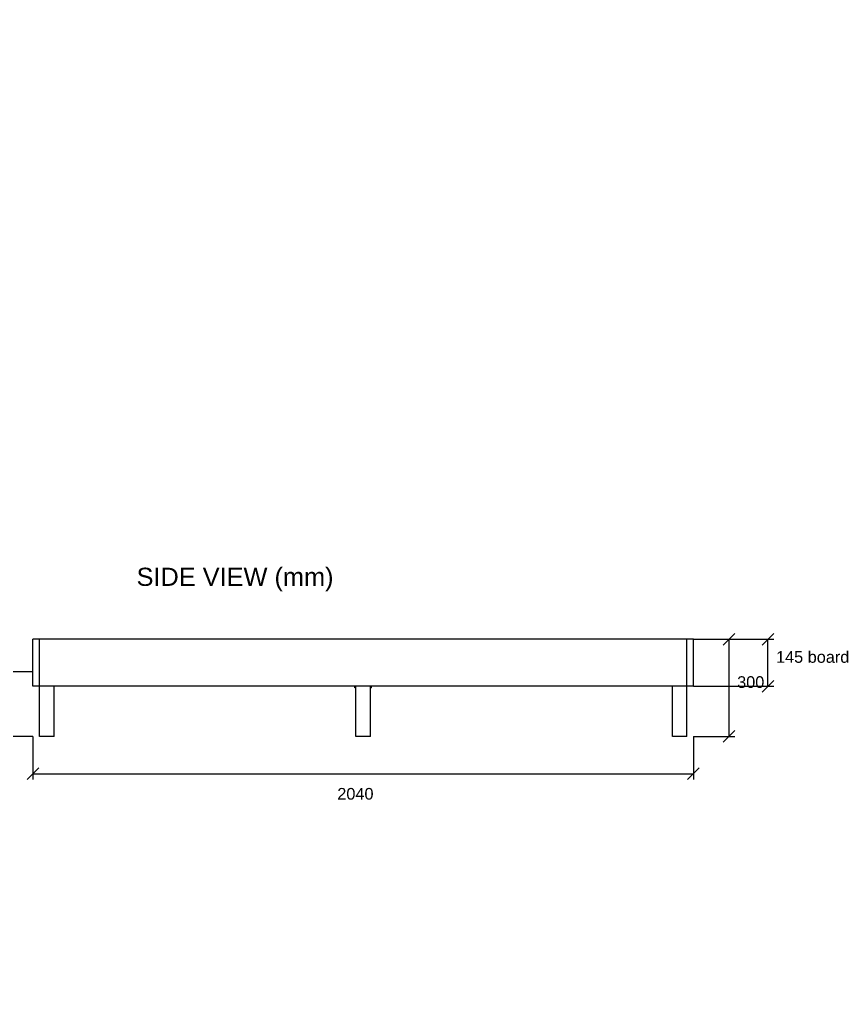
# Model space of a CAD drawing. Extents: x -1472 to 3898, y -1961 to 1349.
# Drawn here: x 1339 to 3898, y -1898 to 1148 of the extents above; entities that cross this region are included whole.
import ezdxf

# ---------------------------------------------------------------- set-up
doc = ezdxf.new("R2010")
doc.units = 0
doc.layers.get('0').update_dxf_attribs({"linetype": 'continuous'})
doc.styles.get("Standard").update_dxf_attribs({"font": 'ARIAL.TTF'})

# ---------------------------------------------------------------- blocks, each defined once
blk = doc.blocks.new('SIDEVIEW')
at = {"color": 0}
for points in [[(1400, -765), (1395, -765), (1390, -765), (1385, -765), (1380, -765)], [(1380, -910), (1380, -905), (1380, -900), (1380, -895), (1380, -890), (1380, -885), (1380, -880), (1380, -875), (1380, -870), (1380, -865), (1380, -860), (1380, -855), (1380, -850), (1380, -845), (1380, -840), (1380, -835), (1380, -830), (1380, -825), (1380, -820), (1380, -815), (1380, -810), (1380, -805), (1380, -800), (1380, -795), (1380, -790), (1380, -785), (1380, -780), (1380, -775), (1380, -770), (1380, -765)], [(3400, -765), (3395, -765), (3390, -765), (3385, -765), (3380, -765), (3375, -765), (3370, -765), (3365, -765), (3360, -765), (3355, -765), (3350, -765), (3345, -765), (3340, -765), (3335, -765), (3330, -765), (3325, -765), (3320, -765), (3315, -765), (3310, -765), (3305, -765), (3300, -765), (3295, -765), (3290, -765), (3285, -765), (3280, -765), (3275, -765), (3270, -765), (3265, -765), (3260, -765), (3255, -765), (3250, -765), (3245, -765), (3240, -765), (3235, -765), (3230, -765), (3225, -765), (3220, -765), (3215, -765), (3210, -765), (3205, -765), (3200, -765), (3195, -765), (3190, -765), (3185, -765), (3180, -765), (3175, -765), (3170, -765), (3165, -765), (3160, -765), (3155, -765), (3150, -765), (3145, -765), (3140, -765), (3135, -765), (3130, -765), (3125, -765), (3120, -765), (3115, -765), (3110, -765), (3105, -765), (3100, -765), (3095, -765), (3090, -765), (3085, -765), (3080, -765), (3075, -765), (3070, -765), (3065, -765), (3060, -765), (3055, -765), (3050, -765), (3045, -765), (3040, -765), (3035, -765), (3030, -765), (3025, -765), (3020, -765), (3015, -765), (3010, -765), (3005, -765), (3000, -765), (2995, -765), (2990, -765), (2985, -765), (2980, -765), (2975, -765), (2970, -765), (2965, -765), (2960, -765), (2955, -765), (2950, -765), (2945, -765), (2940, -765), (2935, -765), (2930, -765), (2925, -765), (2920, -765), (2915, -765), (2910, -765), (2905, -765), (2900, -765), (2895, -765), (2890, -765), (2885, -765), (2880, -765), (2875, -765), (2870, -765), (2865, -765), (2860, -765), (2855, -765), (2850, -765), (2845, -765), (2840, -765), (2835, -765), (2830, -765), (2825, -765), (2820, -765), (2815, -765), (2810, -765), (2805, -765), (2800, -765), (2795, -765), (2790, -765), (2785, -765), (2780, -765), (2775, -765), (2770, -765), (2765, -765), (2760, -765), (2755, -765), (2750, -765), (2745, -765), (2740, -765), (2735, -765), (2730, -765), (2725, -765), (2720, -765), (2715, -765), (2710, -765), (2705, -765), (2700, -765), (2695, -765), (2690, -765), (2685, -765), (2680, -765), (2675, -765), (2670, -765), (2665, -765), (2660, -765), (2655, -765), (2650, -765), (2645, -765), (2640, -765), (2635, -765), (2630, -765), (2625, -765), (2620, -765), (2615, -765), (2610, -765), (2605, -765), (2600, -765), (2595, -765), (2590, -765), (2585, -765), (2580, -765), (2575, -765), (2570, -765), (2565, -765), (2560, -765), (2555, -765), (2550, -765), (2545, -765), (2540, -765), (2535, -765), (2530, -765), (2525, -765), (2520, -765), (2515, -765), (2510, -765), (2505, -765), (2500, -765), (2495, -765), (2490, -765), (2485, -765), (2480, -765), (2475, -765), (2470, -765), (2465, -765), (2460, -765), (2455, -765), (2450, -765), (2445, -765), (2440, -765), (2435, -765), (2430, -765), (2425, -765), (2420, -765), (2415, -765), (2410, -765), (2405, -765), (2400, -765), (2395, -765), (2390, -765), (2385, -765), (2380, -765), (2375, -765), (2370, -765), (2365, -765), (2360, -765), (2355, -765), (2350, -765), (2345, -765), (2340, -765), (2335, -765), (2330, -765), (2325, -765), (2320, -765), (2315, -765), (2310, -765), (2305, -765), (2300, -765), (2295, -765), (2290, -765), (2285, -765), (2280, -765), (2275, -765), (2270, -765), (2265, -765), (2260, -765), (2255, -765), (2250, -765), (2245, -765), (2240, -765), (2235, -765), (2230, -765), (2225, -765), (2220, -765), (2215, -765), (2210, -765), (2205, -765), (2200, -765), (2195, -765), (2190, -765), (2185, -765), (2180, -765), (2175, -765), (2170, -765), (2165, -765), (2160, -765), (2155, -765), (2150, -765), (2145, -765), (2140, -765), (2135, -765), (2130, -765), (2125, -765), (2120, -765), (2115, -765), (2110, -765), (2105, -765), (2100, -765), (2095, -765), (2090, -765), (2085, -765), (2080, -765), (2075, -765), (2070, -765), (2065, -765), (2060, -765), (2055, -765), (2050, -765), (2045, -765), (2040, -765), (2035, -765), (2030, -765), (2025, -765), (2020, -765), (2015, -765), (2010, -765), (2005, -765), (2000, -765), (1995, -765), (1990, -765), (1985, -765), (1980, -765), (1975, -765), (1970, -765), (1965, -765), (1960, -765), (1955, -765), (1950, -765), (1945, -765), (1940, -765), (1935, -765), (1930, -765), (1925, -765), (1920, -765), (1915, -765), (1910, -765), (1905, -765), (1900, -765), (1895, -765), (1890, -765), (1885, -765), (1880, -765), (1875, -765), (1870, -765), (1865, -765), (1860, -765), (1855, -765), (1850, -765), (1845, -765), (1840, -765), (1835, -765), (1830, -765), (1825, -765), (1820, -765), (1815, -765), (1810, -765), (1805, -765), (1800, -765), (1795, -765), (1790, -765), (1785, -765), (1780, -765), (1775, -765), (1770, -765), (1765, -765), (1760, -765), (1755, -765), (1750, -765), (1745, -765), (1740, -765), (1735, -765), (1730, -765), (1725, -765), (1720, -765), (1715, -765), (1710, -765), (1705, -765), (1700, -765), (1695, -765), (1690, -765), (1685, -765), (1680, -765), (1675, -765), (1670, -765), (1665, -765), (1660, -765), (1655, -765), (1650, -765), (1645, -765), (1640, -765), (1635, -765), (1630, -765), (1625, -765), (1620, -765), (1615, -765), (1610, -765), (1605, -765), (1600, -765), (1595, -765), (1590, -765), (1585, -765), (1580, -765), (1575, -765), (1570, -765), (1565, -765), (1560, -765), (1555, -765), (1550, -765), (1545, -765), (1540, -765), (1535, -765), (1530, -765), (1525, -765), (1520, -765), (1515, -765), (1510, -765), (1505, -765), (1500, -765), (1495, -765), (1490, -765), (1485, -765), (1480, -765), (1475, -765), (1470, -765), (1465, -765), (1460, -765), (1455, -765), (1450, -765), (1445, -765), (1440, -765), (1435, -765), (1430, -765), (1425, -765), (1420, -765), (1415, -765), (1410, -765), (1405, -765), (1400, -765)], [(1400, -910), (1400, -905), (1400, -900), (1400, -895), (1400, -890), (1400, -885), (1400, -880), (1400, -875), (1400, -870), (1400, -865), (1400, -860), (1400, -855), (1400, -850), (1400, -845), (1400, -840), (1400, -835), (1400, -830), (1400, -825), (1400, -820), (1400, -815), (1400, -810), (1400, -805), (1400, -800), (1400, -795), (1400, -790), (1400, -785), (1400, -780), (1400, -775), (1400, -770), (1400, -765)], [(1400, -910), (1400, -905), (1400, -900), (1400, -895), (1400, -890), (1400, -885), (1400, -880), (1400, -875), (1400, -870), (1400, -865), (1400, -860), (1400, -855), (1400, -850), (1400, -845), (1400, -840), (1400, -835), (1400, -830), (1400, -825), (1400, -820), (1400, -815), (1400, -810), (1400, -805), (1400, -800), (1400, -795), (1400, -790), (1400, -785), (1400, -780), (1400, -775), (1400, -770), (1400, -765)], [(3400, -910), (3400, -905), (3400, -900), (3400, -895), (3400, -890), (3400, -885), (3400, -880), (3400, -875), (3400, -870), (3400, -865), (3400, -860), (3400, -855), (3400, -850), (3400, -845), (3400, -840), (3400, -835), (3400, -830), (3400, -825), (3400, -820), (3400, -815), (3400, -810), (3400, -805), (3400, -800), (3400, -795), (3400, -790), (3400, -785), (3400, -780), (3400, -775), (3400, -770), (3400, -765)], [(3420, -765), (3415, -765), (3410, -765), (3405, -765), (3400, -765)], [(3400, -910), (3400, -905), (3400, -900), (3400, -895), (3400, -890), (3400, -885), (3400, -880), (3400, -875), (3400, -870), (3400, -865), (3400, -860), (3400, -855), (3400, -850), (3400, -845), (3400, -840), (3400, -835), (3400, -830), (3400, -825), (3400, -820), (3400, -815), (3400, -810), (3400, -805), (3400, -800), (3400, -795), (3400, -790), (3400, -785), (3400, -780), (3400, -775), (3400, -770), (3400, -765)], [(3420, -910), (3420, -905), (3420, -900), (3420, -895), (3420, -890), (3420, -885), (3420, -880), (3420, -875), (3420, -870), (3420, -865), (3420, -860), (3420, -855), (3420, -850), (3420, -845), (3420, -840), (3420, -835), (3420, -830), (3420, -825), (3420, -820), (3420, -815), (3420, -810), (3420, -805), (3420, -800), (3420, -795), (3420, -790), (3420, -785), (3420, -780), (3420, -775), (3420, -770), (3420, -765)], [(1400, -910), (1395, -910), (1390, -910), (1385, -910), (1380, -910)], [(1400, -1065), (1400, -1060), (1400, -1055), (1400, -1050), (1400, -1045), (1400, -1040), (1400, -1035), (1400, -1030), (1400, -1025), (1400, -1020), (1400, -1015), (1400, -1010), (1400, -1005), (1400, -1000), (1400, -995), (1400, -990), (1400, -985), (1400, -980), (1400, -975), (1400, -970), (1400, -965), (1400, -960), (1400, -955), (1400, -950), (1400, -945), (1400, -940), (1400, -935), (1400, -930), (1400, -925), (1400, -920), (1400, -915), (1400, -910)], [(3400, -910), (3395, -910), (3390, -910), (3385, -910), (3380, -910), (3375, -910), (3370, -910), (3365, -910), (3360, -910), (3355, -910), (3350, -910), (3345, -910), (3340, -910), (3335, -910), (3330, -910), (3325, -910), (3320, -910), (3315, -910), (3310, -910), (3305, -910), (3300, -910), (3295, -910), (3290, -910), (3285, -910), (3280, -910), (3275, -910), (3270, -910), (3265, -910), (3260, -910), (3255, -910), (3250, -910), (3245, -910), (3240, -910), (3235, -910), (3230, -910), (3225, -910), (3220, -910), (3215, -910), (3210, -910), (3205, -910), (3200, -910), (3195, -910), (3190, -910), (3185, -910), (3180, -910), (3175, -910), (3170, -910), (3165, -910), (3160, -910), (3155, -910), (3150, -910), (3145, -910), (3140, -910), (3135, -910), (3130, -910), (3125, -910), (3120, -910), (3115, -910), (3110, -910), (3105, -910), (3100, -910), (3095, -910), (3090, -910), (3085, -910), (3080, -910), (3075, -910), (3070, -910), (3065, -910), (3060, -910), (3055, -910), (3050, -910), (3045, -910), (3040, -910), (3035, -910), (3030, -910), (3025, -910), (3020, -910), (3015, -910), (3010, -910), (3005, -910), (3000, -910), (2995, -910), (2990, -910), (2985, -910), (2980, -910), (2975, -910), (2970, -910), (2965, -910), (2960, -910), (2955, -910), (2950, -910), (2945, -910), (2940, -910), (2935, -910), (2930, -910), (2925, -910), (2920, -910), (2915, -910), (2910, -910), (2905, -910), (2900, -910), (2895, -910), (2890, -910), (2885, -910), (2880, -910), (2875, -910), (2870, -910), (2865, -910), (2860, -910), (2855, -910), (2850, -910), (2845, -910), (2840, -910), (2835, -910), (2830, -910), (2825, -910), (2820, -910), (2815, -910), (2810, -910), (2805, -910), (2800, -910), (2795, -910), (2790, -910), (2785, -910), (2780, -910), (2775, -910), (2770, -910), (2765, -910), (2760, -910), (2755, -910), (2750, -910), (2745, -910), (2740, -910), (2735, -910), (2730, -910), (2725, -910), (2720, -910), (2715, -910), (2710, -910), (2705, -910), (2700, -910), (2695, -910), (2690, -910), (2685, -910), (2680, -910), (2675, -910), (2670, -910), (2665, -910), (2660, -910), (2655, -910), (2650, -910), (2645, -910), (2640, -910), (2635, -910), (2630, -910), (2625, -910), (2620, -910), (2615, -910), (2610, -910), (2605, -910), (2600, -910), (2595, -910), (2590, -910), (2585, -910), (2580, -910), (2575, -910), (2570, -910), (2565, -910), (2560, -910), (2555, -910), (2550, -910), (2545, -910), (2540, -910), (2535, -910), (2530, -910), (2525, -910), (2520, -910), (2515, -910), (2510, -910), (2505, -910), (2500, -910), (2495, -910), (2490, -910), (2485, -910), (2480, -910), (2475, -910), (2470, -910), (2465, -910), (2460, -910), (2455, -910), (2450, -910), (2445, -910), (2440, -910), (2435, -910), (2430, -910), (2425, -910), (2420, -910), (2415, -910), (2410, -910), (2405, -910), (2400, -910), (2395, -910), (2390, -910), (2385, -910), (2380, -910), (2375, -910), (2370, -910), (2365, -910), (2360, -910), (2355, -910), (2350, -910), (2345, -910), (2340, -910), (2335, -910), (2330, -910), (2325, -910), (2320, -910), (2315, -910), (2310, -910), (2305, -910), (2300, -910), (2295, -910), (2290, -910), (2285, -910), (2280, -910), (2275, -910), (2270, -910), (2265, -910), (2260, -910), (2255, -910), (2250, -910), (2245, -910), (2240, -910), (2235, -910), (2230, -910), (2225, -910), (2220, -910), (2215, -910), (2210, -910), (2205, -910), (2200, -910), (2195, -910), (2190, -910), (2185, -910), (2180, -910), (2175, -910), (2170, -910), (2165, -910), (2160, -910), (2155, -910), (2150, -910), (2145, -910), (2140, -910), (2135, -910), (2130, -910), (2125, -910), (2120, -910), (2115, -910), (2110, -910), (2105, -910), (2100, -910), (2095, -910), (2090, -910), (2085, -910), (2080, -910), (2075, -910), (2070, -910), (2065, -910), (2060, -910), (2055, -910), (2050, -910), (2045, -910), (2040, -910), (2035, -910), (2030, -910), (2025, -910), (2020, -910), (2015, -910), (2010, -910), (2005, -910), (2000, -910), (1995, -910), (1990, -910), (1985, -910), (1980, -910), (1975, -910), (1970, -910), (1965, -910), (1960, -910), (1955, -910), (1950, -910), (1945, -910), (1940, -910), (1935, -910), (1930, -910), (1925, -910), (1920, -910), (1915, -910), (1910, -910), (1905, -910), (1900, -910), (1895, -910), (1890, -910), (1885, -910), (1880, -910), (1875, -910), (1870, -910), (1865, -910), (1860, -910), (1855, -910), (1850, -910), (1845, -910), (1840, -910), (1835, -910), (1830, -910), (1825, -910), (1820, -910), (1815, -910), (1810, -910), (1805, -910), (1800, -910), (1795, -910), (1790, -910), (1785, -910), (1780, -910), (1775, -910), (1770, -910), (1765, -910), (1760, -910), (1755, -910), (1750, -910), (1745, -910), (1740, -910), (1735, -910), (1730, -910), (1725, -910), (1720, -910), (1715, -910), (1710, -910), (1705, -910), (1700, -910), (1695, -910), (1690, -910), (1685, -910), (1680, -910), (1675, -910), (1670, -910), (1665, -910), (1660, -910), (1655, -910), (1650, -910), (1645, -910), (1640, -910), (1635, -910), (1630, -910), (1625, -910), (1620, -910), (1615, -910), (1610, -910), (1605, -910), (1600, -910), (1595, -910), (1590, -910), (1585, -910), (1580, -910), (1575, -910), (1570, -910), (1565, -910), (1560, -910), (1555, -910), (1550, -910), (1545, -910), (1540, -910), (1535, -910), (1530, -910), (1525, -910), (1520, -910), (1515, -910), (1510, -910), (1505, -910), (1500, -910), (1495, -910), (1490, -910), (1485, -910), (1480, -910), (1475, -910), (1470, -910), (1465, -910), (1460, -910), (1455, -910), (1450, -910), (1445, -910), (1440, -910), (1435, -910), (1430, -910), (1425, -910), (1420, -910), (1415, -910), (1410, -910), (1405, -910), (1400, -910)], [(1445, -1065), (1445, -1060), (1445, -1055), (1445, -1050), (1445, -1045), (1445, -1040), (1445, -1035), (1445, -1030), (1445, -1025), (1445, -1020), (1445, -1015), (1445, -1010), (1445, -1005), (1445, -1000), (1445, -995), (1445, -990), (1445, -985), (1445, -980), (1445, -975), (1445, -970), (1445, -965), (1445, -960), (1445, -955), (1445, -950), (1445, -945), (1445, -940), (1445, -935), (1445, -930), (1445, -925), (1445, -920), (1445, -915), (1445, -910)], [(2374.5, -915), (2374.5, -910)], [(2377.5, -1065), (2377.5, -1060), (2377.5, -1055), (2377.5, -1050), (2377.5, -1045), (2377.5, -1040), (2377.5, -1035), (2377.5, -1030), (2377.5, -1025), (2377.5, -1020), (2377.5, -1015), (2377.5, -1010), (2377.5, -1005), (2377.5, -1000), (2377.5, -995), (2377.5, -990), (2377.5, -985), (2377.5, -980), (2377.5, -975), (2377.5, -970), (2377.5, -965), (2377.5, -960), (2377.5, -955), (2377.5, -950), (2377.5, -945), (2377.5, -940), (2377.5, -935), (2377.5, -930), (2377.5, -925), (2377.5, -920), (2377.5, -915), (2377.5, -910)], [(2377.5, -915), (2377.5, -910)], [(2422.5, -1065), (2422.5, -1060), (2422.5, -1055), (2422.5, -1050), (2422.5, -1045), (2422.5, -1040), (2422.5, -1035), (2422.5, -1030), (2422.5, -1025), (2422.5, -1020), (2422.5, -1015), (2422.5, -1010), (2422.5, -1005), (2422.5, -1000), (2422.5, -995), (2422.5, -990), (2422.5, -985), (2422.5, -980), (2422.5, -975), (2422.5, -970), (2422.5, -965), (2422.5, -960), (2422.5, -955), (2422.5, -950), (2422.5, -945), (2422.5, -940), (2422.5, -935), (2422.5, -930), (2422.5, -925), (2422.5, -920), (2422.5, -915), (2422.5, -910)], [(2425.5, -915), (2425.5, -910)], [(3355, -1065), (3355, -1060), (3355, -1055), (3355, -1050), (3355, -1045), (3355, -1040), (3355, -1035), (3355, -1030), (3355, -1025), (3355, -1020), (3355, -1015), (3355, -1010), (3355, -1005), (3355, -1000), (3355, -995), (3355, -990), (3355, -985), (3355, -980), (3355, -975), (3355, -970), (3355, -965), (3355, -960), (3355, -955), (3355, -950), (3355, -945), (3355, -940), (3355, -935), (3355, -930), (3355, -925), (3355, -920), (3355, -915), (3355, -910)], [(3400, -1065), (3400, -1060), (3400, -1055), (3400, -1050), (3400, -1045), (3400, -1040), (3400, -1035), (3400, -1030), (3400, -1025), (3400, -1020), (3400, -1015), (3400, -1010), (3400, -1005), (3400, -1000), (3400, -995), (3400, -990), (3400, -985), (3400, -980), (3400, -975), (3400, -970), (3400, -965), (3400, -960), (3400, -955), (3400, -950), (3400, -945), (3400, -940), (3400, -935), (3400, -930), (3400, -925), (3400, -920), (3400, -915), (3400, -910)], [(3420, -910), (3415, -910), (3410, -910), (3405, -910), (3400, -910)], [(2377.5, -915), (2374.5, -915)], [(2425.5, -915), (2422.5, -915)], [(1445, -1065), (1440, -1065), (1435, -1065), (1430, -1065), (1425, -1065), (1420, -1065), (1415, -1065), (1410, -1065), (1405, -1065), (1400, -1065)], [(2422.5, -1065), (2417.5, -1065), (2412.5, -1065), (2407.5, -1065), (2402.5, -1065), (2397.5, -1065), (2392.5, -1065), (2387.5, -1065), (2382.5, -1065), (2377.5, -1065)], [(3400, -1065), (3395, -1065), (3390, -1065), (3385, -1065), (3380, -1065), (3375, -1065), (3370, -1065), (3365, -1065), (3360, -1065), (3355, -1065)]]:
    blk.add_lwpolyline(points, dxfattribs=at)
blk = doc.blocks.new('DIMS')
at = {"color": 0}
for p, q in [((-818, 1112), (-782, 1148)), ((-800, 1020), (-800, 1148)), ((-800, 1130), (800, 1130)), ((782, 1112), (818, 1148)), ((800, 1020), (800, 1148)), ((912, 1002), (948, 1038)), ((-948, 982), (-912, 1018)), ((820, 1020), (948, 1020)), ((842, 982), (878, 1018)), ((930, -1020), (930, 1020)), ((-820, 1000), (-948, 1000)), ((-930, -1000), (-930, 1000)), ((800, 1000), (878, 1000)), ((860, 905), (860, 1000)), ((842, 887), (878, 923)), ((800, 905), (878, 905)), ((3512, -783), (3548, -747)), ((3632, -783), (3668, -747)), ((3420, -765), (3548, -765)), ((3420, -765), (3668, -765)), ((3530, -1065), (3530, -765)), ((3650, -910), (3650, -765)), ((1252, -883), (1288, -847)), ((1380, -865), (1252, -865)), ((1270, -1065), (1270, -865)), ((3420, -910), (3668, -910)), ((3632, -928), (3668, -892)), ((-948, -1018), (-912, -982)), ((-820, -1000), (-948, -1000)), ((912, -1038), (948, -1002)), ((-820, -1020), (-820, -1148)), ((-800, -1020), (-800, -1258)), ((0, -1020), (0, -1258)), ((820, -1020), (820, -1148)), ((820, -1020), (948, -1020)), ((1252, -1083), (1288, -1047)), ((1380, -1065), (1252, -1065)), ((1380, -1065), (1380, -1198)), ((3420, -1065), (3420, -1198)), ((3420, -1065), (3548, -1065)), ((3512, -1083), (3548, -1047)), ((-838, -1148), (-802, -1112)), ((802, -1148), (838, -1112)), ((-820, -1130), (820, -1130)), ((1362, -1198), (1398, -1162)), ((1380, -1180), (3420, -1180)), ((3402, -1198), (3438, -1162)), ((-818, -1258), (-782, -1222)), ((-800, -1240), (0, -1240)), ((-18, -1258), (18, -1222)), ((912, -1483), (948, -1447)), ((1032, -1483), (1068, -1447)), ((-1088, -1518), (-1052, -1482)), ((820, -1465), (948, -1465)), ((820, -1465), (1068, -1465)), ((930, -1765), (930, -1465)), ((1050, -1610), (1050, -1465)), ((-820, -1500), (-1088, -1500)), ((-1088, -1538), (-1052, -1502)), ((-820, -1520), (-1088, -1520)), ((-1070, -1520), (-1070, -1500)), ((-948, -1538), (-912, -1502)), ((-820, -1520), (-948, -1520)), ((-930, -1565), (-930, -1520)), ((-948, -1583), (-912, -1547)), ((-820, -1565), (-948, -1565)), ((820, -1610), (1068, -1610)), ((1032, -1628), (1068, -1592)), ((-820, -1765), (-820, -1898)), ((820, -1765), (820, -1898)), ((820, -1765), (948, -1765)), ((912, -1783), (948, -1747)), ((-838, -1898), (-802, -1862)), ((-820, -1880), (820, -1880)), ((802, -1898), (838, -1862))]:
    blk.add_line(p, q, dxfattribs=at)

msp = doc.modelspace()

# ---------------------------------------------------------------- block references
at = {"color": 0}
for name in ['DIMS', 'SIDEVIEW']:
    msp.add_blockref(name, (0, 0), dxfattribs=at)

# ---------------------------------------------------------------- texts
for s, height, p in [('SIDE VIEW (mm)', 56, (1700, -600)), ('145 board', 36, (3675, -837.5)), ('300', 36, (3555, -915)), ('2040', 36, (2320, -1260))]:
    msp.add_text(s, height=height, dxfattribs=at).set_placement(p)

doc.saveas('drawing.dxf')
